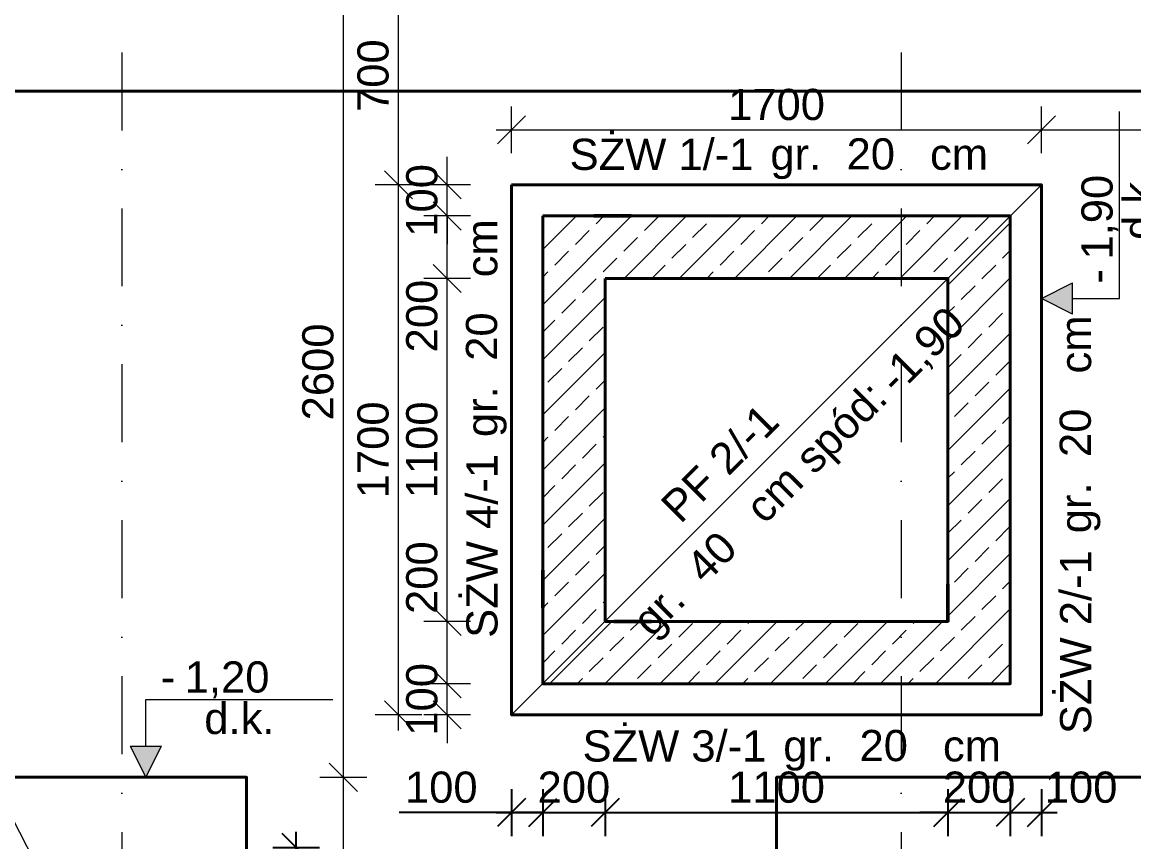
# Model space of a CAD drawing. Header units: millimetres. Extents: x -21220 to 1756793, y -806857 to 86733.
# Drawn here: x 60079 to 63645, y 14533 to 17161 of the extents above; entities that cross this region are included whole.
import ezdxf
from ezdxf.enums import TextEntityAlignment as Align

# ---------------------------------------------------------------- set-up
doc = ezdxf.new("R2010")
doc.units = ezdxf.units.MM
doc.header["$LTSCALE"] = 10
doc.linetypes.add('DASHDOT', pattern=[1, 0.5, -0.25, 0, -0.25])
doc.layers.get('Defpoints').update_dxf_attribs({"color": 2, "lineweight": 50})
for name, color, linetype, lineweight in [('G-Bloki', 221, 'Continuous', 5), ('G-Cienka', 4, 'Continuous', 9), ('G-Elementy konstrukcyjne', 1, 'Continuous', 40), ('G-Kreskowanie', 9, 'Continuous', 5), ('G-Opisy', 2, 'Continuous', 18), ('G-Osie', 6, 'DASHDOT', 9), ('G-Wymiary', 4, 'Continuous', 9)]:
    doc.layers.add(name, color=color, linetype=linetype, lineweight=lineweight)
doc.styles.add('Arial-GG', font='arial.ttf')
doc.dimstyles.new('e-cad_1_50_[mm]', dxfattribs={"dimscale": 50, "dimtxt": 2, "dimasz": 1.8, "dimexe": 1.5, "dimexo": 0, "dimgap": 0.6, "dimtad": 1, "dimdec": 1, "dimrnd": 1, "dimtxsty": 'Arial-GG', "dimblk": 'OBLIQUE', "dimcen": 0, "dimdle": 1, "dimclrd": 4, "dimclre": 4, "dimclrt": 7, "dimadec": 1, "dimazin": 0, "dimtfac": 1, "dimtdec": 1, "dimtix": 1, "dimtmove": 0, "dimatfit": 2, "dimfxl": 1.5, "dimfxlon": 1, "dimlwd": -1, "dimlwe": -1, "dimarcsym": 0})
doc.dimstyles.new('W-1 do 50-GG mm', dxfattribs={"dimscale": 50, "dimtxt": 2, "dimasz": 1.8, "dimexe": 1.5, "dimexo": 0, "dimgap": 0.6, "dimtad": 1, "dimdec": 1, "dimrnd": 1, "dimtxsty": 'Arial-GG', "dimblk": 'OBLIQUE', "dimcen": 0, "dimdle": 1, "dimclrd": 4, "dimclre": 4, "dimclrt": 7, "dimadec": 1, "dimazin": 0, "dimtfac": 1, "dimtdec": 1, "dimtix": 1, "dimtmove": 0, "dimatfit": 2, "dimfxl": 1.5, "dimfxlon": 1, "dimlwd": -1, "dimlwe": -1, "dimarcsym": 0})

# ---------------------------------------------------------------- blocks, each defined once
blk = doc.blocks.new('*D790')
at = {"layer": 'Defpoints', "color": 0, "ltscale": 0.8}
blk.add_point((-281.6, 132), dxfattribs=at)
blk.add_point((-281.6, 132), dxfattribs=at)
blk.add_point((-281.6, 132), dxfattribs=at)
at = {"layer": 'G-Opisy', "color": 4, "ltscale": 2}
for p, q in [((-1238.5, 1020.2), (-738.5, 1020.2)), ((-738.5, 1020.2), (-281.6, 132)), ((-281.6, 132), (-281.6, 132))]:
    blk.add_line(p, q, dxfattribs=at)
blk = doc.blocks.new('*U580')
at = {"layer": 'G-Opisy'}
blk.add_hatch(color=256, dxfattribs=at).paths.add_polyline_path([(-50, 100), (0, 0), (50, 100), (0, 100)])
for p, q in [((0, 250), (600, 250)), ((-50, 100), (50, 100)), ((-100, 0), (100, 0))]:
    blk.add_line(p, q, dxfattribs=at)
at = {"layer": 'G-Opisy', "ltscale": 0.04}
for points in [[(0, 100), (0, 200), (0, 250)], [(-50, 100), (0, 0), (50, 100)]]:
    blk.add_lwpolyline(points, dxfattribs=at)
at = {"layer": 'G-Opisy', "ltscale": 2, "style": 'Arial-GG'}
for tag, p in [('ZNAK', (48.1, 321.8)), ('RZEDNA', (124.7, 321.8))]:
    blk.add_attdef(tag, text='', height=100, dxfattribs=at).set_placement(p, align=Align.MIDDLE_LEFT)
blk.add_attdef('POLOZENIE', text='', height=100, dxfattribs=at).set_placement((300, 188.9), align=Align.MIDDLE_CENTER)
blk = doc.blocks.new('_Oblique')
at = {"color": 0, "linetype": 'ByBlock', "lineweight": -2}
blk.add_line((-0.5, -0.5), (0.5, 0.5), dxfattribs=at)
blk = doc.blocks.new('*D817')
at = {"layer": 'Defpoints', "color": 0, "ltscale": 0.8}
for p in [(64499, 14739.7), (63424, 11429.8), (64499, 9153.9)]:
    blk.add_point(p, dxfattribs=at)
at = {"layer": 'G-Wymiary', "color": 4, "ltscale": 2}
for p, q in [((63424, 9228.9), (63424, 9078.9)), ((64499, 9228.9), (64499, 9078.9)), ((63374, 9153.9), (64549, 9153.9))]:
    blk.add_line(p, q, dxfattribs=at)
at = {"layer": 'G-Wymiary', "color": 4, "ltscale": 0.8, "xscale": 90, "yscale": 90, "zscale": 90, "rotation": 180}
blk.add_blockref('_Oblique', (63424, 9153.9), dxfattribs=at)
at = {"layer": 'G-Wymiary', "color": 4, "ltscale": 0.8, "xscale": 90, "yscale": 90, "zscale": 90}
blk.add_blockref('_Oblique', (64499, 9153.9), dxfattribs=at)
at = {"layer": 'G-Wymiary', "color": 7, "ltscale": 0.8, "insert": (63961.5, 9234.9), "char_height": 100, "attachment_point": 5, "style": 'Arial-GG'}
blk.add_mtext('1075', dxfattribs=at)
blk = doc.blocks.new('*D841')
at = {"layer": 'Defpoints', "color": 0, "ltscale": 0.8}
for p in [(56899, 19064.7), (66624, 12771), (56612.2, 10104.5), (55174, 9908.5), (56899, 8467.3)]:
    blk.add_point(p, dxfattribs=at)
at = {"layer": 'G-Wymiary', "color": 4, "ltscale": 2}
blk.add_arc((56899, 10339.7), 370.9, 194.0362, 270, dxfattribs=at)
at = {"layer": 'G-Wymiary', "color": 4, "ltscale": 0.8, "xscale": 90, "yscale": 90, "zscale": 90, "rotation": 104.0362434679265}
blk.add_blockref('_Oblique', (56539.2, 10249.8), dxfattribs=at)
at = {"layer": 'G-Wymiary', "color": 4, "ltscale": 0.8, "xscale": 90, "yscale": 90, "zscale": 90}
blk.add_blockref('_Oblique', (56899, 9968.9), dxfattribs=at)
at = {"layer": 'G-Wymiary', "color": 7, "ltscale": 0.8, "insert": (56726.2, 10118.4), "char_height": 100, "attachment_point": 5, "rotation": 322.0181, "style": 'Arial-GG'}
blk.add_mtext('76,0%%d', dxfattribs=at)
blk = doc.blocks.new('*D850')
at = {"layer": 'Defpoints', "color": 0, "ltscale": 0.8}
for p in [(59324, 18570), (59324, 17739.7), (64499, 16939.7)]:
    blk.add_point(p, dxfattribs=at)
at = {"layer": 'G-Wymiary', "color": 4, "ltscale": 2}
for p, q in [((59324, 18495), (59324, 18645)), ((64499, 18495), (64499, 18645)), ((64549, 18570), (59274, 18570))]:
    blk.add_line(p, q, dxfattribs=at)
at = {"layer": 'G-Wymiary', "color": 4, "ltscale": 0.8, "xscale": 90, "yscale": 90, "zscale": 90, "rotation": 180}
blk.add_blockref('_Oblique', (59324, 18570), dxfattribs=at)
at = {"layer": 'G-Wymiary', "color": 4, "ltscale": 0.8, "xscale": 90, "yscale": 90, "zscale": 90}
blk.add_blockref('_Oblique', (64499, 18570), dxfattribs=at)
at = {"layer": 'G-Wymiary', "color": 7, "ltscale": 0.8, "insert": (61911.5, 18651), "char_height": 100, "attachment_point": 5, "style": 'Arial-GG'}
blk.add_mtext('5175', dxfattribs=at)
blk = doc.blocks.new('*D875')
at = {"layer": 'Defpoints', "color": 0, "ltscale": 0.8}
for p in [(62899, 19064.7), (66624, 12771), (63315, 11238.5), (55174, 9908.5), (62899, 8467.3)]:
    blk.add_point(p, dxfattribs=at)
at = {"layer": 'G-Wymiary', "color": 4, "ltscale": 2}
blk.add_arc((62899, 11839.7), 731.1, 270, 14.0362, dxfattribs=at)
at = {"layer": 'G-Wymiary', "color": 4, "ltscale": 0.8, "xscale": 90, "yscale": 90, "zscale": 90}
for p, rotation in [((63608.3, 12017.1), 104.0362434679265), ((62899, 11108.6), 180)]:
    blk.add_blockref('_Oblique', p, dxfattribs=dict(at, rotation=rotation))
at = {"layer": 'G-Wymiary', "color": 7, "ltscale": 0.8, "insert": (63404.3, 11445.2), "char_height": 100, "attachment_point": 5, "rotation": 52.0181, "style": 'Arial-GG'}
blk.add_mtext('104,0%%d', dxfattribs=at)
blk = doc.blocks.new('*D885')
at = {"layer": 'Defpoints', "color": 0, "ltscale": 0.8}
for p in [(60799, 14739.7), (61109.2, 14739.7), (60799, 13939.7)]:
    blk.add_point(p, dxfattribs=at)
at = {"layer": 'G-Wymiary', "color": 4, "ltscale": 2}
for p, q in [((61109.2, 13889.7), (61109.2, 14789.7)), ((61034.2, 14739.7), (61184.2, 14739.7)), ((61034.2, 13939.7), (61184.2, 13939.7))]:
    blk.add_line(p, q, dxfattribs=at)
at = {"layer": 'G-Wymiary', "color": 4, "ltscale": 0.8, "xscale": 90, "yscale": 90, "zscale": 90}
for p, rotation in [((61109.2, 14739.7), 90), ((61109.2, 13939.7), 270)]:
    blk.add_blockref('_Oblique', p, dxfattribs=dict(at, rotation=rotation))
at = {"layer": 'G-Wymiary', "color": 7, "ltscale": 0.8, "insert": (61028.1, 14339.7), "char_height": 100, "attachment_point": 5, "rotation": 90, "style": 'Arial-GG'}
blk.add_mtext('800', dxfattribs=at)
blk = doc.blocks.new('*D886')
at = {"layer": 'Defpoints', "color": 0, "ltscale": 0.8}
for p in [(60845.7, 17339.7), (61109.2, 17339.7), (60799, 14739.7)]:
    blk.add_point(p, dxfattribs=at)
at = {"layer": 'G-Wymiary', "color": 4, "ltscale": 2}
for p, q in [((61109.2, 14689.7), (61109.2, 17389.7)), ((61034.2, 17339.7), (61184.2, 17339.7)), ((61034.2, 14739.7), (61184.2, 14739.7))]:
    blk.add_line(p, q, dxfattribs=at)
at = {"layer": 'G-Wymiary', "color": 4, "ltscale": 0.8, "xscale": 90, "yscale": 90, "zscale": 90}
for p, rotation in [((61109.2, 17339.7), 90), ((61109.2, 14739.7), 270)]:
    blk.add_blockref('_Oblique', p, dxfattribs=dict(at, rotation=rotation))
at = {"layer": 'G-Wymiary', "color": 7, "ltscale": 0.8, "insert": (61028.1, 16039.7), "char_height": 100, "attachment_point": 5, "rotation": 90, "style": 'Arial-GG'}
blk.add_mtext('2600', dxfattribs=at)
blk = doc.blocks.new('*D887')
at = {"layer": 'Defpoints', "color": 0, "ltscale": 0.8}
for p in [(61286, 16639.7), (61649, 16639.7), (61649, 14939.7)]:
    blk.add_point(p, dxfattribs=at)
at = {"layer": 'G-Wymiary', "color": 4, "ltscale": 2}
for p, q in [((61286, 14889.7), (61286, 16689.7)), ((61361, 16639.7), (61211, 16639.7)), ((61361, 14939.7), (61211, 14939.7))]:
    blk.add_line(p, q, dxfattribs=at)
at = {"layer": 'G-Wymiary', "color": 4, "ltscale": 0.8, "xscale": 90, "yscale": 90, "zscale": 90}
for p, rotation in [((61286, 16639.7), 90), ((61286, 14939.7), 270)]:
    blk.add_blockref('_Oblique', p, dxfattribs=dict(at, rotation=rotation))
at = {"layer": 'G-Wymiary', "color": 7, "ltscale": 0.8, "insert": (61205, 15789.7), "char_height": 100, "attachment_point": 5, "rotation": 90, "style": 'Arial-GG'}
blk.add_mtext('1700', dxfattribs=at)
blk = doc.blocks.new('*D888')
at = {"layer": 'Defpoints', "color": 0, "ltscale": 0.8}
for p in [(61286, 17339.7), (61781.9, 17339.7), (61649, 16639.7)]:
    blk.add_point(p, dxfattribs=at)
at = {"layer": 'G-Wymiary', "color": 4, "ltscale": 2}
for p, q in [((61286, 16589.7), (61286, 17389.7)), ((61361, 17339.7), (61211, 17339.7)), ((61361, 16639.7), (61211, 16639.7))]:
    blk.add_line(p, q, dxfattribs=at)
at = {"layer": 'G-Wymiary', "color": 4, "ltscale": 0.8, "xscale": 90, "yscale": 90, "zscale": 90}
for p, rotation in [((61286, 17339.7), 90), ((61286, 16639.7), 270)]:
    blk.add_blockref('_Oblique', p, dxfattribs=dict(at, rotation=rotation))
at = {"layer": 'G-Wymiary', "color": 7, "ltscale": 0.8, "insert": (61205, 16989.7), "char_height": 100, "attachment_point": 5, "rotation": 90, "style": 'Arial-GG'}
blk.add_mtext('700', dxfattribs=at)
blk = doc.blocks.new('*D889')
at = {"layer": 'Defpoints', "color": 0, "ltscale": 0.8}
for p in [(63349, 16815.7), (61649, 16639.7), (63349, 16639.7)]:
    blk.add_point(p, dxfattribs=at)
at = {"layer": 'G-Wymiary', "color": 4, "ltscale": 2}
for p, q in [((61649, 16740.7), (61649, 16890.7)), ((63349, 16740.7), (63349, 16890.7)), ((61599, 16815.7), (63399, 16815.7))]:
    blk.add_line(p, q, dxfattribs=at)
at = {"layer": 'G-Wymiary', "color": 4, "ltscale": 0.8, "xscale": 90, "yscale": 90, "zscale": 90, "rotation": 180}
blk.add_blockref('_Oblique', (61649, 16815.7), dxfattribs=at)
at = {"layer": 'G-Wymiary', "color": 4, "ltscale": 0.8, "xscale": 90, "yscale": 90, "zscale": 90}
blk.add_blockref('_Oblique', (63349, 16815.7), dxfattribs=at)
at = {"layer": 'G-Wymiary', "color": 7, "ltscale": 0.8, "insert": (62499, 16896.7), "char_height": 100, "attachment_point": 5, "style": 'Arial-GG'}
blk.add_mtext('1700', dxfattribs=at)
blk = doc.blocks.new('*D890')
at = {"layer": 'Defpoints', "color": 0, "ltscale": 0.8}
for p in [(64899, 16815.7), (63349, 16639.7), (64899, 16639.7)]:
    blk.add_point(p, dxfattribs=at)
at = {"layer": 'G-Wymiary', "color": 4, "ltscale": 2}
for p, q in [((63349, 16740.7), (63349, 16890.7)), ((64899, 16740.7), (64899, 16890.7)), ((63299, 16815.7), (64949, 16815.7))]:
    blk.add_line(p, q, dxfattribs=at)
at = {"layer": 'G-Wymiary', "color": 4, "ltscale": 0.8, "xscale": 90, "yscale": 90, "zscale": 90, "rotation": 180}
blk.add_blockref('_Oblique', (63349, 16815.7), dxfattribs=at)
at = {"layer": 'G-Wymiary', "color": 4, "ltscale": 0.8, "xscale": 90, "yscale": 90, "zscale": 90}
blk.add_blockref('_Oblique', (64899, 16815.7), dxfattribs=at)
at = {"layer": 'G-Wymiary', "color": 7, "ltscale": 0.8, "insert": (64124, 16896.7), "char_height": 100, "attachment_point": 5, "style": 'Arial-GG'}
blk.add_mtext('1550', dxfattribs=at)
blk = doc.blocks.new('*U693')
at = {"ltscale": 2}
blk.add_point((0, 0), dxfattribs=at)
at = {"layer": 'Defpoints'}
blk.add_lwpolyline([(0, 380.1), (0, 259.7)], dxfattribs=at)
at = {"layer": 'G-Opisy', "insert": (-424.4, -252.9), "char_height": 100, "width": 2920.171, "attachment_point": 5, "rotation": 270, "style": 'Arial-GG'}
blk.add_mtext('gr.         cm', dxfattribs=at)
at = {"layer": 'G-Opisy', "ltscale": 2, "style": 'Arial-GG'}
blk.add_attdef('NAZWA', text='', height=100, rotation=270, dxfattribs=at).set_placement((-459.7, 150.5), align=Align.RIGHT)
blk.add_attdef('GR', text='', height=100, rotation=270, dxfattribs=at).set_placement((-458.4, -225.9), align=Align.CENTER)
blk = doc.blocks.new('*U694')
at = {"ltscale": 2}
blk.add_point((0, 0), dxfattribs=at)
at = {"layer": 'Defpoints'}
blk.add_lwpolyline([(0, 380.1), (0, 259.7)], dxfattribs=at)
at = {"layer": 'G-Opisy', "insert": (180.5, -516.8), "char_height": 100, "width": 2920.171, "attachment_point": 5, "rotation": 270, "style": 'Arial-GG'}
blk.add_mtext('gr.         cm', dxfattribs=at)
at = {"layer": 'G-Opisy', "ltscale": 2, "style": 'Arial-GG'}
blk.add_attdef('NAZWA', text='', height=100, rotation=270, dxfattribs=at).set_placement((145.2, -113.5), align=Align.RIGHT)
blk.add_attdef('GR', text='', height=100, rotation=270, dxfattribs=at).set_placement((146.5, -489.8), align=Align.CENTER)
blk = doc.blocks.new('*U695')
at = {"ltscale": 2}
blk.add_point((0, 0), dxfattribs=at)
at = {"layer": 'Defpoints'}
blk.add_lwpolyline([(0, 380.1), (0, 259.7)], dxfattribs=at)
at = {"layer": 'G-Opisy', "insert": (-414.1, -512.5), "char_height": 100, "width": 2920.171, "attachment_point": 5, "rotation": 270, "style": 'Arial-GG'}
blk.add_mtext('gr.         cm', dxfattribs=at)
at = {"layer": 'G-Opisy', "ltscale": 2, "style": 'Arial-GG'}
blk.add_attdef('NAZWA', text='', height=100, rotation=270, dxfattribs=at).set_placement((-449.4, -109.1), align=Align.RIGHT)
blk.add_attdef('GR', text='', height=100, rotation=270, dxfattribs=at).set_placement((-448.1, -485.5), align=Align.CENTER)
blk = doc.blocks.new('*U696')
at = {"ltscale": 2}
blk.add_point((0, 0), dxfattribs=at)
at = {"layer": 'Defpoints'}
blk.add_lwpolyline([(0, 380.1), (0, 259.7)], dxfattribs=at)
at = {"layer": 'G-Opisy', "insert": (183.1, -535.7), "char_height": 100, "width": 2920.171, "attachment_point": 5, "rotation": 270, "style": 'Arial-GG'}
blk.add_mtext('gr.         cm', dxfattribs=at)
at = {"layer": 'G-Opisy', "ltscale": 2, "style": 'Arial-GG'}
blk.add_attdef('NAZWA', text='', height=100, rotation=270, dxfattribs=at).set_placement((147.8, -132.3), align=Align.RIGHT)
blk.add_attdef('GR', text='', height=100, rotation=270, dxfattribs=at).set_placement((149.1, -508.7), align=Align.CENTER)
blk = doc.blocks.new('*U703')
at = {"layer": 'G-Cienka'}
blk.add_line((2404.2, 0), (0, 0), dxfattribs=at)
at = {"layer": 'G-Opisy', "insert": (1031.2, -25.4), "char_height": 100, "width": 5302.625, "attachment_point": 5, "style": 'Arial-GG'}
blk.add_mtext('\\Pgr.         cm spód:', dxfattribs=at)
at = {"layer": 'G-Opisy', "ltscale": 2, "style": 'Arial-GG'}
for tag, p in [('NAZWA', (1043.4, 48.5)), ('GR', (811.5, -144.4))]:
    blk.add_attdef(tag, text='', height=100, dxfattribs=at).set_placement(p, align=Align.CENTER)
at = {"layer": 'G-Opisy', "style": 'Arial-GG'}
blk.add_attdef('SPOD', (1597.5, -151.5), '', height=100, dxfattribs=at)
blk = doc.blocks.new('*D894')
at = {"color": 4, "ltscale": 2}
for p, q in [((60957.6, 14114.7), (60957.6, 14564.7)), ((60882.6, 14514.7), (61032.6, 14514.7)), ((60882.6, 14164.7), (61032.6, 14164.7))]:
    blk.add_line(p, q, dxfattribs=at)
at = {"layer": 'Defpoints', "color": 0, "ltscale": 0.8}
for p in [(60574, 14514.7), (60957.6, 14514.7), (60574, 14164.7)]:
    blk.add_point(p, dxfattribs=at)
at = {"color": 4, "ltscale": 0.8, "xscale": 90, "yscale": 90, "zscale": 90}
for p, rotation in [((60957.6, 14514.7), 90), ((60957.6, 14164.7), 270)]:
    blk.add_blockref('_Oblique', p, dxfattribs=dict(at, rotation=rotation))
at = {"color": 7, "ltscale": 0.8, "insert": (60876.5, 14339.7), "char_height": 100, "attachment_point": 5, "rotation": 90, "style": 'Arial-GG'}
blk.add_mtext('350', dxfattribs=at)
blk = doc.blocks.new('*D895')
at = {"color": 4, "ltscale": 2}
for p, q in [((61649, 14701.5), (61649, 14551.5)), ((61749, 14701.5), (61749, 14551.5)), ((61649, 14626.5), (61287.8, 14626.5)), ((61599, 14626.5), (61749, 14626.5))]:
    blk.add_line(p, q, dxfattribs=at)
at = {"layer": 'Defpoints', "color": 0, "ltscale": 0.8}
for p in [(61749, 16175.2), (61649, 16150.5), (61749, 14626.5)]:
    blk.add_point(p, dxfattribs=at)
at = {"color": 4, "ltscale": 0.8, "xscale": 90, "yscale": 90, "zscale": 90, "rotation": 180}
blk.add_blockref('_Oblique', (61649, 14626.5), dxfattribs=at)
at = {"color": 4, "ltscale": 0.8, "xscale": 90, "yscale": 90, "zscale": 90}
blk.add_blockref('_Oblique', (61749, 14626.5), dxfattribs=at)
at = {"color": 7, "ltscale": 0.8, "insert": (61423.4, 14707.5), "char_height": 100, "attachment_point": 5, "style": 'Arial-GG'}
blk.add_mtext('100', dxfattribs=at)
blk = doc.blocks.new('*D896')
at = {"color": 4, "ltscale": 2}
for p, q in [((61749, 14701.5), (61749, 14551.5)), ((61949, 14701.5), (61949, 14551.5)), ((61749, 14626.5), (61659, 14626.5)), ((61749, 14626.5), (61949, 14626.5)), ((61949, 14626.5), (62039, 14626.5))]:
    blk.add_line(p, q, dxfattribs=at)
at = {"layer": 'Defpoints', "color": 0, "ltscale": 0.8}
for p in [(61749, 16175.2), (61949, 15337.4), (61949, 14626.5)]:
    blk.add_point(p, dxfattribs=at)
at = {"color": 4, "ltscale": 0.8, "xscale": 90, "yscale": 90, "zscale": 90}
blk.add_blockref('_Oblique', (61749, 14626.5), dxfattribs=at)
at = {"color": 4, "ltscale": 0.8, "xscale": 90, "yscale": 90, "zscale": 90, "rotation": 180}
blk.add_blockref('_Oblique', (61949, 14626.5), dxfattribs=at)
at = {"color": 7, "ltscale": 0.8, "insert": (61849, 14707.5), "char_height": 100, "attachment_point": 5, "style": 'Arial-GG'}
blk.add_mtext('200', dxfattribs=at)
blk = doc.blocks.new('*D897')
at = {"color": 4, "ltscale": 2}
for p, q in [((61949, 14701.5), (61949, 14551.5)), ((63049, 14701.5), (63049, 14551.5)), ((61899, 14626.5), (63099, 14626.5))]:
    blk.add_line(p, q, dxfattribs=at)
at = {"layer": 'Defpoints', "color": 0, "ltscale": 0.8}
for p in [(61949, 15337.4), (63049, 15239.7), (63049, 14626.5)]:
    blk.add_point(p, dxfattribs=at)
at = {"color": 4, "ltscale": 0.8, "xscale": 90, "yscale": 90, "zscale": 90, "rotation": 180}
blk.add_blockref('_Oblique', (61949, 14626.5), dxfattribs=at)
at = {"color": 4, "ltscale": 0.8, "xscale": 90, "yscale": 90, "zscale": 90}
blk.add_blockref('_Oblique', (63049, 14626.5), dxfattribs=at)
at = {"color": 7, "ltscale": 0.8, "insert": (62499, 14707.5), "char_height": 100, "attachment_point": 5, "style": 'Arial-GG'}
blk.add_mtext('1100', dxfattribs=at)
blk = doc.blocks.new('*D898')
at = {"color": 4, "ltscale": 2}
for p, q in [((63049, 14701.5), (63049, 14551.5)), ((63249, 14701.5), (63249, 14551.5)), ((63049, 14626.5), (62959, 14626.5)), ((63049, 14626.5), (63249, 14626.5)), ((63249, 14626.5), (63339, 14626.5))]:
    blk.add_line(p, q, dxfattribs=at)
at = {"layer": 'Defpoints', "color": 0, "ltscale": 0.8}
for p in [(63049, 15239.7), (63249, 15239.7), (63249, 14626.5)]:
    blk.add_point(p, dxfattribs=at)
at = {"color": 4, "ltscale": 0.8, "xscale": 90, "yscale": 90, "zscale": 90}
blk.add_blockref('_Oblique', (63049, 14626.5), dxfattribs=at)
at = {"color": 4, "ltscale": 0.8, "xscale": 90, "yscale": 90, "zscale": 90, "rotation": 180}
blk.add_blockref('_Oblique', (63249, 14626.5), dxfattribs=at)
at = {"color": 7, "ltscale": 0.8, "insert": (63149, 14707.5), "char_height": 100, "attachment_point": 5, "style": 'Arial-GG'}
blk.add_mtext('200', dxfattribs=at)
blk = doc.blocks.new('*D899')
at = {"color": 4, "ltscale": 2}
for p, q in [((63249, 14701.5), (63249, 14551.5)), ((63349, 14701.5), (63349, 14551.5)), ((63199, 14626.5), (63399, 14626.5))]:
    blk.add_line(p, q, dxfattribs=at)
at = {"layer": 'Defpoints', "color": 0, "ltscale": 0.8}
for p in [(63249, 15239.7), (63349, 15239.7), (63349, 14626.5)]:
    blk.add_point(p, dxfattribs=at)
at = {"color": 4, "ltscale": 0.8, "xscale": 90, "yscale": 90, "zscale": 90, "rotation": 180}
blk.add_blockref('_Oblique', (63249, 14626.5), dxfattribs=at)
at = {"color": 4, "ltscale": 0.8, "xscale": 90, "yscale": 90, "zscale": 90}
blk.add_blockref('_Oblique', (63349, 14626.5), dxfattribs=at)
at = {"color": 7, "ltscale": 0.8, "insert": (63476.1, 14707.5), "char_height": 100, "attachment_point": 5, "style": 'Arial-GG'}
blk.add_mtext('100', dxfattribs=at)
blk = doc.blocks.new('*U576')
at = {"layer": 'G-Opisy'}
blk.add_hatch(color=256, dxfattribs=at).paths.add_polyline_path([(100, -50), (0, 0), (100, 50), (100, 0)])
for p, q in [((250, 0), (250, 600)), ((0, -100), (0, 100)), ((100, -50), (100, 50))]:
    blk.add_line(p, q, dxfattribs=at)
at = {"layer": 'G-Opisy', "ltscale": 0.04}
for points in [[(100, -50), (0, 0), (100, 50)], [(100, 0), (200, 0), (250, 0)]]:
    blk.add_lwpolyline(points, dxfattribs=at)
at = {"layer": 'G-Opisy', "ltscale": 2, "style": 'Arial-GG'}
for tag, p in [('RZEDNA', (178.2, 124.7)), ('ZNAK', (178.2, 48.1))]:
    blk.add_attdef(tag, text='', height=100, rotation=90, dxfattribs=at).set_placement(p, align=Align.MIDDLE_LEFT)
blk.add_attdef('POLOZENIE', text='', height=100, rotation=90, dxfattribs=at).set_placement((311.1, 300), align=Align.MIDDLE_CENTER)
blk = doc.blocks.new('*D904')
at = {"layer": 'Defpoints', "color": 0, "ltscale": 0.8}
for p in [(61442.5, 15039.7), (61749, 15039.7), (61649, 14939.7)]:
    blk.add_point(p, dxfattribs=at)
at = {"layer": 'G-Wymiary', "color": 4, "ltscale": 2}
for p, q in [((61442.5, 15039.7), (61442.5, 15129.7)), ((61517.5, 15039.7), (61367.5, 15039.7)), ((61442.5, 14939.7), (61442.5, 15039.7)), ((61517.5, 14939.7), (61367.5, 14939.7)), ((61442.5, 14939.7), (61442.5, 14849.7))]:
    blk.add_line(p, q, dxfattribs=at)
at = {"layer": 'G-Wymiary', "color": 4, "ltscale": 0.8, "xscale": 90, "yscale": 90, "zscale": 90}
for p, rotation in [((61442.5, 15039.7), 270), ((61442.5, 14939.7), 90)]:
    blk.add_blockref('_Oblique', p, dxfattribs=dict(at, rotation=rotation))
at = {"layer": 'G-Wymiary', "color": 7, "ltscale": 0.8, "insert": (61361.4, 14989.7), "char_height": 100, "attachment_point": 5, "rotation": 90, "style": 'Arial-GG'}
blk.add_mtext('100', dxfattribs=at)
blk = doc.blocks.new('*D905')
at = {"layer": 'Defpoints', "color": 0, "ltscale": 0.8}
for p in [(61442.5, 15239.7), (61949, 15239.7), (61749, 15039.7)]:
    blk.add_point(p, dxfattribs=at)
at = {"layer": 'G-Wymiary', "color": 4, "ltscale": 2}
for p, q in [((61442.5, 14989.7), (61442.5, 15289.7)), ((61517.5, 15239.7), (61367.5, 15239.7)), ((61517.5, 15039.7), (61367.5, 15039.7))]:
    blk.add_line(p, q, dxfattribs=at)
at = {"layer": 'G-Wymiary', "color": 4, "ltscale": 0.8, "xscale": 90, "yscale": 90, "zscale": 90}
for p, rotation in [((61442.5, 15239.7), 90), ((61442.5, 15039.7), 270)]:
    blk.add_blockref('_Oblique', p, dxfattribs=dict(at, rotation=rotation))
at = {"layer": 'G-Wymiary', "color": 7, "ltscale": 0.8, "insert": (61361.4, 15380), "char_height": 100, "attachment_point": 5, "rotation": 90, "style": 'Arial-GG'}
blk.add_mtext('200', dxfattribs=at)
blk = doc.blocks.new('*D906')
at = {"layer": 'Defpoints', "color": 0, "ltscale": 0.8}
for p in [(61442.5, 16339.7), (61949, 16339.7), (61949, 15239.7)]:
    blk.add_point(p, dxfattribs=at)
at = {"layer": 'G-Wymiary', "color": 4, "ltscale": 2}
for p, q in [((61442.5, 15189.7), (61442.5, 16389.7)), ((61517.5, 16339.7), (61367.5, 16339.7)), ((61517.5, 15239.7), (61367.5, 15239.7))]:
    blk.add_line(p, q, dxfattribs=at)
at = {"layer": 'G-Wymiary', "color": 4, "ltscale": 0.8, "xscale": 90, "yscale": 90, "zscale": 90}
for p, rotation in [((61442.5, 16339.7), 90), ((61442.5, 15239.7), 270)]:
    blk.add_blockref('_Oblique', p, dxfattribs=dict(at, rotation=rotation))
at = {"layer": 'G-Wymiary', "color": 7, "ltscale": 0.8, "insert": (61361.4, 15789.7), "char_height": 100, "attachment_point": 5, "rotation": 90, "style": 'Arial-GG'}
blk.add_mtext('1100', dxfattribs=at)
blk = doc.blocks.new('*D907')
at = {"layer": 'Defpoints', "color": 0, "ltscale": 0.8}
for p in [(61442.5, 16539.7), (61749, 16539.7), (61949, 16339.7)]:
    blk.add_point(p, dxfattribs=at)
at = {"layer": 'G-Wymiary', "color": 4, "ltscale": 2}
for p, q in [((61442.5, 16289.7), (61442.5, 16589.7)), ((61517.5, 16539.7), (61367.5, 16539.7)), ((61517.5, 16339.7), (61367.5, 16339.7))]:
    blk.add_line(p, q, dxfattribs=at)
at = {"layer": 'G-Wymiary', "color": 4, "ltscale": 0.8, "xscale": 90, "yscale": 90, "zscale": 90}
for p, rotation in [((61442.5, 16539.7), 90), ((61442.5, 16339.7), 270)]:
    blk.add_blockref('_Oblique', p, dxfattribs=dict(at, rotation=rotation))
at = {"layer": 'G-Wymiary', "color": 7, "ltscale": 0.8, "insert": (61361.4, 16218.8), "char_height": 100, "attachment_point": 5, "rotation": 90, "style": 'Arial-GG'}
blk.add_mtext('200', dxfattribs=at)
blk = doc.blocks.new('*D908')
at = {"layer": 'Defpoints', "color": 0, "ltscale": 0.8}
for p in [(61442.5, 16639.7), (61649, 16639.7), (61749, 16539.7)]:
    blk.add_point(p, dxfattribs=at)
at = {"layer": 'G-Wymiary', "color": 4, "ltscale": 2}
for p, q in [((61442.5, 16639.7), (61442.5, 16729.7)), ((61517.5, 16639.7), (61367.5, 16639.7)), ((61442.5, 16539.7), (61442.5, 16639.7)), ((61517.5, 16539.7), (61367.5, 16539.7)), ((61442.5, 16539.7), (61442.5, 16449.7))]:
    blk.add_line(p, q, dxfattribs=at)
at = {"layer": 'G-Wymiary', "color": 4, "ltscale": 0.8, "xscale": 90, "yscale": 90, "zscale": 90}
for p, rotation in [((61442.5, 16639.7), 270), ((61442.5, 16539.7), 90)]:
    blk.add_blockref('_Oblique', p, dxfattribs=dict(at, rotation=rotation))
at = {"layer": 'G-Wymiary', "color": 7, "ltscale": 0.8, "insert": (61361.4, 16589.7), "char_height": 100, "attachment_point": 5, "rotation": 90, "style": 'Arial-GG'}
blk.add_mtext('100', dxfattribs=at)
blk = doc.blocks.new('*U585')
at = {"layer": 'G-Cienka', "ltscale": 0.8}
blk.add_circle((-281.65, 132.03), 25, dxfattribs=at)
at = {"layer": 'G-Elementy konstrukcyjne', "ltscale": 0.8}
blk.add_lwpolyline([(-400, 400), (400, 400), (400, -400), (-400, -400)], close=True, dxfattribs=at)
at = {"layer": 'G-Opisy', "ltscale": 0.8, "char_height": 100, "width": 72.6945, "attachment_point": 1, "style": 'Arial-GG'}
for insert in [(-1162.09, 998.22), (-854.82, 998.22)]:
    blk.add_mtext('x', dxfattribs=dict(at, insert=insert))
at = {"layer": 'G-Opisy', "ltscale": 0.8, "style": 'Arial-GG'}
blk.add_attdef('NAZWA', text='', height=100, dxfattribs=at).set_placement((-988.5, 1020.22), align=Align.BOTTOM_CENTER)
blk.add_attdef('SZE', text='', height=100, dxfattribs=at).set_placement((-1193.59, 865.39), align=Align.BOTTOM_RIGHT)
at = {"layer": 'G-Opisy', "ltscale": 2, "style": 'Arial-GG'}
blk.add_attdef('DL', (-1054.84, 898.22), '', height=100, dxfattribs=at)
at = {"layer": 'G-Opisy', "ltscale": 0.8, "style": 'Arial-GG'}
blk.add_attdef('WYS', text='', height=100, dxfattribs=at).set_placement((-784.42, 865.39), align=Align.BOTTOM_LEFT)
at = {"layer": 'G-Opisy', "ltscale": 2}
dim = blk.add_linear_dim(base=(-281.65, 132.03), p1=(-281.65, 132.03), p2=(-281.65, 132.03), text=' ', dimstyle='e-cad_1_50_[mm]', override={"dimscale": 50, "dimasz": 0, "dimgap": 5, "dimsah": 1, "dimdle": 6, "dimse1": 1, "dimse2": 1, "dimsd1": 1, "dimtmove": 1}, dxfattribs=at)
dim.commit()
dim.dimension.update_dxf_attribs({"geometry": '*D790', "text_midpoint": (-988.5, 1020.22), "dimtype": 160})

msp = doc.modelspace()

# ---------------------------------------------------------------- hatches: boundary and pattern name
at = {"layer": 'G-Kreskowanie', "ltscale": 2}
h = msp.add_hatch(dxfattribs=at)
h.set_pattern_fill('ANSI33', color=256, scale=500, style=0)
h.set_pattern_definition([(45, (-1455840.16, 779792.47), (-88.388348, 88.388348), []), (45, (-1455751.77, 779792.47), (-88.388348, 88.388348), [62.5, -31.25])])
h.paths.add_polyline_path([(61748.98, 16539.73), (63248.98, 16539.73), (63248.98, 15039.73), (61748.98, 15039.73)])
h.paths.add_polyline_path([(61948.98, 16339.73), (63048.98, 16339.73), (63048.98, 15239.73), (61948.98, 15239.73)], flags=16)

# ---------------------------------------------------------------- linework, layer by layer
at = {"layer": 'G-Elementy konstrukcyjne', "ltscale": 2}
for points in [[(57298.98, 16939.73), (64498.98, 16939.73), (64498.98, 14739.73), (62498.98, 14739.73), (62498.98, 12152.04), (57298.98, 10852.04)], [(61648.98, 16639.73), (63348.98, 16639.73), (63348.98, 14939.73), (61648.98, 14939.73)], [(61748.98, 16539.73), (63248.98, 16539.73), (63248.98, 15039.73), (61748.98, 15039.73)], [(61948.98, 16339.73), (63048.98, 16339.73), (63048.98, 15239.73), (61948.98, 15239.73)]]:
    msp.add_lwpolyline(points, close=True, dxfattribs=at)
at = {"layer": 'G-Osie', "ltscale": 50}
for p, q in [((60398.98, 19064.73), (60398.98, 8467.32)), ((62898.98, 19064.73), (62898.98, 8467.32))]:
    msp.add_line(p, q, dxfattribs=at)

# ---------------------------------------------------------------- block references
at = {"layer": 'G-Bloki', "ltscale": 2}
for name, p, values in [('*U576', (63348.98, 16275.28), {'POLOZENIE': 'd.k.', 'ZNAK': '-', 'RZEDNA': '1,90'}), ('*U580', (60475.67, 14739.73), {'POLOZENIE': 'd.k.', 'ZNAK': '-', 'RZEDNA': '1,20'})]:
    msp.add_blockref(name, p, dxfattribs=at).add_auto_attribs(values)
for name, p, rotation, values in [('*U696', (62292.68, 16539.73), 90, {'NAZWA': 'SŻW 1/-1', 'GR': '20'}), ('*U703', (61648.98, 14939.73), 45, {'NAZWA': 'PF 2/-1', 'GR': '40', 'SPOD': '-1,90'}), ('*U694', (61748.98, 15663.19), 179.9999999999739, {'NAZWA': 'SŻW 4/-1', 'GR': '20'}), ('*U693', (63048.98, 15618.54), 180, {'NAZWA': 'SŻW 2/-1', 'GR': '20'}), ('*U695', (62357.36, 15239.73), 90, {'NAZWA': 'SŻW 3/-1', 'GR': '20'})]:
    msp.add_blockref(name, p, dxfattribs=dict(at, rotation=rotation)).add_auto_attribs(values)
ref = msp.add_blockref('*U585', (60398.98, 14339.73), dxfattribs=at)
ref.add_attrib('NAZWA', 'SF-1/-1', dxfattribs={"layer": 'G-Opisy', "ltscale": 0.8, "height": 100, "style": 'Arial-GG'}).set_placement((59410.47, 15359.94), align=Align.BOTTOM_CENTER)
ref.add_attrib('SZE', '80', dxfattribs={"layer": 'G-Opisy', "ltscale": 0.8, "height": 100, "style": 'Arial-GG'}).set_placement((59205.38, 15205.12), align=Align.BOTTOM_RIGHT)
ref.add_attrib('WYS', '80', dxfattribs={"layer": 'G-Opisy', "ltscale": 0.8, "height": 100, "style": 'Arial-GG'}).set_placement((59614.56, 15205.12), align=Align.BOTTOM_LEFT)

# ---------------------------------------------------------------- dimensions: what is measured, and where the dimension line sits
at = {"ltscale": 2}
dim = msp.add_linear_dim(base=(61748.98, 14626.47), p1=(61648.98, 16150.54), p2=(61748.98, 16175.16), dimstyle='e-cad_1_50_[mm]', dxfattribs=at)
dim.commit()
dim.dimension.update_dxf_attribs({"geometry": '*D895', "text_midpoint": (61423.38, 14626.47), "dimtype": 160})
for base, p1, p2, picture, middle in [((61948.98, 14626.47), (61748.98, 16175.16), (61948.98, 15337.37), '*D896', (61848.98, 14707.53)), ((63048.98, 14626.47), (61948.98, 15337.37), (63048.98, 15239.73), '*D897', (62498.98, 14707.53)), ((63248.98, 14626.47), (63048.98, 15239.73), (63248.98, 15239.73), '*D898', (63148.98, 14707.53))]:
    dim = msp.add_linear_dim(base=base, p1=p1, p2=p2, dimstyle='e-cad_1_50_[mm]', override={"dimtmove": 1}, dxfattribs=at)
    dim.commit()
    dim.dimension.update_dxf_attribs({"geometry": picture, "text_midpoint": middle})
dim = msp.add_linear_dim(base=(63348.98, 14626.47), p1=(63248.98, 15239.73), p2=(63348.98, 15239.73), dimstyle='e-cad_1_50_[mm]', override={"dimtmove": 1}, dxfattribs=at)
dim.commit()
dim.dimension.update_dxf_attribs({"geometry": '*D899', "text_midpoint": (63476.09, 14626.47), "dimtype": 160})
dim = msp.add_linear_dim(base=(60957.62, 14514.73), p1=(60573.98, 14164.73), p2=(60573.98, 14514.73), angle=90, dimstyle='e-cad_1_50_[mm]', dxfattribs=at)
dim.commit()
dim.dimension.update_dxf_attribs({"geometry": '*D894', "text_midpoint": (60876.53, 14339.73)})
at = {"layer": 'G-Wymiary', "ltscale": 2}
for base, line1, line2, picture, middle in [((56612.23, 10104.55), ((56898.98, 8467.32), (56898.98, 19064.73)), ((66623.98, 12770.98), (55173.98, 9908.48)), '*D841', (56726.19, 10118.43)), ((63314.98, 11238.46), ((66623.98, 12770.98), (55173.98, 9908.48)), ((62898.98, 19064.73), (62898.98, 8467.32)), '*D875', (63404.26, 11445.21))]:
    dim = msp.add_angular_dim_2l(base=base, line1=line1, line2=line2, dimstyle='W-1 do 50-GG mm', dxfattribs=at)
    dim.commit()
    dim.dimension.update_dxf_attribs({"geometry": picture, "text_midpoint": middle})
for base, p1, p2, dimstyle, picture, middle in [((59323.98, 18569.97), (64498.98, 16939.73), (59323.98, 17739.73), 'W-1 do 50-GG mm', '*D850', (61911.48, 18651.03)), ((64898.98, 16815.66), (63348.98, 16639.73), (64898.98, 16639.73), 'e-cad_1_50_[mm]', '*D890', (64123.98, 16896.72)), ((64498.98, 9153.87), (63423.98, 11429.82), (64498.98, 14739.73), 'W-1 do 50-GG mm', '*D817', (63961.48, 9234.93))]:
    dim = msp.add_linear_dim(base=base, p1=p1, p2=p2, dimstyle=dimstyle, override={"dimtmove": 1}, dxfattribs=at)
    dim.commit()
    dim.dimension.update_dxf_attribs({"geometry": picture, "text_midpoint": middle})
for base, p1, p2, dimstyle, picture, middle in [((61109.15, 17339.73), (60798.98, 14739.73), (60845.74, 17339.73), 'W-1 do 50-GG mm', '*D886', (61028.09, 16039.73)), ((61286.01, 17339.73), (61648.98, 16639.73), (61781.89, 17339.73), 'e-cad_1_50_[mm]', '*D888', (61204.96, 16989.73)), ((61442.46, 16639.73), (61748.98, 16539.73), (61648.98, 16639.73), 'e-cad_1_50_[mm]', '*D908', (61361.41, 16589.73)), ((61442.46, 16339.73), (61948.98, 15239.73), (61948.98, 16339.73), 'e-cad_1_50_[mm]', '*D906', (61361.41, 15789.73))]:
    dim = msp.add_linear_dim(base=base, p1=p1, p2=p2, angle=90, dimstyle=dimstyle, override={"dimtmove": 1}, dxfattribs=at)
    dim.commit()
    dim.dimension.update_dxf_attribs({"geometry": picture, "text_midpoint": middle})
dim = msp.add_linear_dim(base=(63348.98, 16815.66), p1=(61648.98, 16639.73), p2=(63348.98, 16639.73), dimstyle='e-cad_1_50_[mm]', dxfattribs=at)
dim.commit()
dim.dimension.update_dxf_attribs({"geometry": '*D889', "text_midpoint": (62498.98, 16896.72)})
for base, p1, p2, dimstyle, picture, middle in [((61286.01, 16639.73), (61648.98, 14939.73), (61648.98, 16639.73), 'e-cad_1_50_[mm]', '*D887', (61204.96, 15789.73)), ((61442.46, 15039.73), (61648.98, 14939.73), (61748.98, 15039.73), 'e-cad_1_50_[mm]', '*D904', (61361.41, 14989.73)), ((61109.15, 14739.73), (60798.98, 13939.73), (60798.98, 14739.73), 'W-1 do 50-GG mm', '*D885', (61028.09, 14339.73))]:
    dim = msp.add_linear_dim(base=base, p1=p1, p2=p2, angle=90, dimstyle=dimstyle, dxfattribs=at)
    dim.commit()
    dim.dimension.update_dxf_attribs({"geometry": picture, "text_midpoint": middle})
for base, p1, p2, picture, middle in [((61442.46, 16539.73), (61948.98, 16339.73), (61748.98, 16539.73), '*D907', (61442.46, 16218.79)), ((61442.46, 15239.73), (61748.98, 15039.73), (61948.98, 15239.73), '*D905', (61442.46, 15379.96))]:
    dim = msp.add_linear_dim(base=base, p1=p1, p2=p2, angle=90, dimstyle='e-cad_1_50_[mm]', override={"dimtmove": 1}, dxfattribs=at)
    dim.commit()
    dim.dimension.update_dxf_attribs({"geometry": picture, "text_midpoint": middle, "dimtype": 160})

doc.saveas('drawing.dxf')
